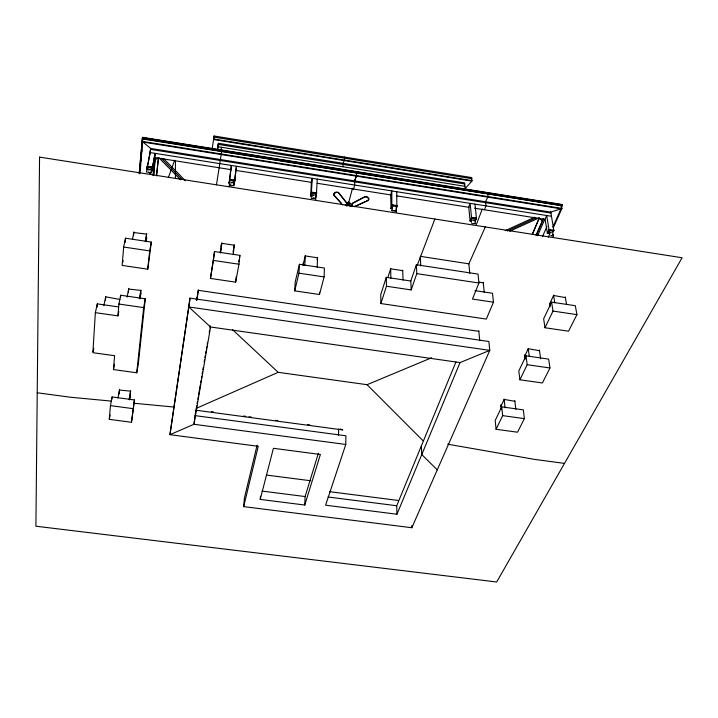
<?xml version="1.0" encoding="UTF-8"?>
<svg xmlns="http://www.w3.org/2000/svg" width="718" height="718" viewBox="0 0 718 718"><rect width="100%" height="100%" fill="white"/><g stroke="black" fill="none" stroke-linecap="round" stroke-linejoin="round"><path stroke-width="1.08" d="M175.425 178.226L175.425 160.491M356.469 172.194L356.46 175.587L354.701 180.918L356.308 176.134M356.559 172.832L356.568 171.593M354.692 180.065L354.674 185.038L353.588 189.04M347.027 205.725L348.984 205.519L350.931 206.524L351.883 205.51M243.671 506.63L258.247 446.3L169.942 434.686L188.771 306.954L489.775 350.375L460.032 362.581L396.937 514.232L325.595 505.203L345.78 444.46L345.879 435.799L195.063 415.623L193.968 424.284L169.942 434.686L190.028 298.123L488.859 341.499L489.775 350.375L411.836 527.73L243.671 506.63L244.38 498.175L257.089 445.232M345.753 204.531L346.623 205.869M344.55 157.054L344.505 160.096L343.007 163.309L342.944 166.756M338.51 435.53L338.627 429.086M324.114 276.924L324.392 268.047L299.433 264.305L295.197 281.986L294.703 290.853L319.483 294.506L324.114 276.924L298.957 273.172L299.433 264.305M319.483 294.506L319.555 292.289M317.185 267.186L317.553 257.313M316.046 195.888L315.776 196.84L315.857 194.704M316.396 194.416L317.257 179.096M260.454 496.228L260.23 499.405L304.764 505.032L305.105 496.551L318.388 453.237M311.325 193.618L312.249 178.297L311.352 182.166L310.714 196.05L312.267 196.535M303.077 265.391L303.184 263.201M304.8 265.328L305.276 255.464M95.368 312.671L92.864 352.691L114.602 355.697L113.444 369.573L136.743 372.777L138.287 364.035L145.26 298.787L120.687 295.233L118.91 304.037L117.923 315.875L95.368 312.671L97.298 303.876L118.623 306.927M97.083 307.214L97.298 303.876M105.465 300.133L105.699 296.821L119.996 299.487M146.804 169.304L146.732 170.301L150.672 148.59M152.189 168.595L155.052 153.347L151.956 171.126L152.036 170.121M109.289 419.348L110.437 405.625L112.107 396.946L134.446 399.953L131.484 422.283L109.289 419.348L110.114 415.022M123.675 247.028L122.141 265.418L147.755 269.196L151.327 242.083L125.497 238.205L123.675 247.028L149.703 250.905L147.755 269.196M111.927 399.064L112.107 396.946M120.507 297.387L120.687 295.233M125.138 242.531L125.497 238.205M119.107 394.002L119.466 390.071L130.577 391.139L129.877 398.014M128.378 292.19L128.666 289.067L140.872 290.404L140.019 298.697M133.539 235.612L133.817 232.551L146.616 234.122L145.898 241.176M139.247 173.083L142.478 137.632L561.934 204.783M139.211 173.882L142.541 137.326L561.88 204.468L562.104 205.716L561.207 207.726M139.911 169.825L140.414 164.323M140.611 162.115L141.114 156.614M141.32 154.406L141.823 148.904M142.119 145.601L142.541 137.326M140.216 167.743L140.414 165.535M140.916 160.033L141.123 157.834M141.626 152.324L141.823 150.125M552.788 234.732L552.851 234.041M553.596 236.087L552.905 233.924M140.064 173.173L142.756 138.852M149.335 158.104L149.882 152.521L551.451 216.28M150.08 153.832L150.52 149.371L550.903 213.058M150.152 154.029L150.699 148.446L142.918 142.065L561.027 208.821L561.952 208.408L561.485 205.842M151.956 171.126L152.36 167.114L147.118 166.289L146.948 167.77M153.078 175.102L154.873 157.574L231.349 169.69M153.266 175.38L155.061 157.942M153.472 175.641L153.832 172.132M154.173 168.82L154.567 165.005M154.917 161.658L155.303 157.789M153.634 175.398L155.465 157.646M238.977 264.224L239.911 255.375L214.529 251.56L210.464 278.44L235.648 282.147L238.977 264.224L213.399 260.41L214.529 251.56M156.479 175.856L158.472 157.682L156.596 175.524M131.484 422.283L134.446 399.953M136.743 372.777L143.672 307.6L145.26 298.787M235.648 282.147L236.231 276.618M233.242 254.585L234.337 244.748M234.651 181.564L236.5 166.28L235.836 170.202M234.4 183.063L234.221 184.041L235.71 171.27M220.65 252.7L221.844 242.864M229.248 182.255L229.078 183.234L231.411 165.472L229.5 180.756M220.202 252.96L220.74 248.59M221.009 246.4L221.27 244.21M221.009 150.601L221.458 147.289M220.534 158.705L216.477 184.813M221.647 151.471L220.417 159.549M221.844 150.026L221.629 151.615M197.01 299.684L198.347 289.866M217.491 149.999L218.407 143.286L464.591 182.857L465.165 188.852M471.852 181.124L213.596 139.543L214.099 136.007L471.717 177.579L471.852 181.124L465.273 188.52M190.028 298.123L188.771 306.954L210.545 326.995L460.032 362.581M217.518 149.479L217.94 146.723L464.923 186.321M212.097 149.353L214.099 136.007M196.337 299.864L196.669 297.701M196.391 299.72L196.732 297.53M196.624 300.151L196.956 297.396M196.75 300.295L198.285 290.332L478.843 331.312M210.464 278.44L213.399 260.41M229.078 183.234L229.733 179.294L234.885 180.101L234.221 184.041M217.312 149.882L218.407 143.286M220.282 252.332L221.79 243.33L234.283 245.215L233.745 248.213M195.063 415.623L195.996 410.149M196.364 407.959L196.741 405.769M197.109 403.579L197.477 401.389M197.854 399.199L198.222 397.009M198.599 394.819L200.277 384.965M200.645 382.775L201.022 380.585M201.39 378.395L201.767 376.205M202.135 374.015L202.503 371.825M202.88 369.635L203.248 367.445M204.181 361.971L204.558 359.781M204.926 357.591L205.303 355.401M205.671 353.211L206.048 351.021M206.416 348.831L206.793 346.641M207.161 344.452L207.529 342.262M209.207 332.407L209.584 330.217M209.952 328.036L210.329 325.846M210.545 326.995L193.968 424.284L345.78 444.46M129.096 399.441L130.631 390.843M129.545 399.854L130.308 395.564M233.036 252.197L233.386 250.205M140.683 295.143L141.078 292.962M149.703 250.905L151.327 242.083M471.322 223.19L471.421 222.652M139.31 298.823L140.925 290.108M238.735 261.702L239.13 259.593M239.516 257.484L239.911 255.375M117.985 397.951L119.601 389.353M145.233 241.383L146.678 233.754M145.951 241.822L146.777 237.461M113.444 369.573L114.512 364.116M155.061 156.596L155.447 154.621M155.205 158.05L154.873 159.755L158.355 158.014M127.104 297.064L128.809 288.349M146.939 169.242L148.213 162.887M148.644 160.769L149.488 156.533M117.923 315.875L118.802 311.477M132.426 239.462L133.961 231.833M122.742 262.483L123.146 260.517M93.098 351.596L93.807 348.311M103.832 305.599L105.699 296.821M315.776 196.84L316.701 192.98L311.621 192.182L310.714 196.05L310.984 195.09M294.703 290.853L298.957 273.172M303.113 264.762L305.249 255.931L317.536 257.789L317.042 259.745M391.849 206.281L391.804 190.934L390.664 194.722L391.041 208.66L392.593 209.135M396.839 207.062L396.74 191.715M260.23 499.405L273.405 448.301L320.39 454.476L304.764 505.032M391.849 210.724L391.992 210.194M348.481 203.266L352.484 188.34M351.587 204.684L352.269 203.526L364.95 196.911L366.71 196.858L368.648 198.437M346.848 203.499L346.498 204.298A2.468 1.876 0.5 0 1 345.726 204.899M471.107 218.739L471.52 217.339L470.128 203.365L468.755 207.089L470.119 221.072L471.663 221.548M476.016 219.511L476.429 218.119L474.984 204.136M396.471 211.963L396.408 210.006M396.39 208.507L396.022 209.441L397.198 205.644L392.199 204.863L391.041 208.66L391.409 207.726M368.693 199.721L368.837 199.245M333.583 194.416L335.791 192.433L338.322 192.603L346.722 202.889M386.275 277.336L386.464 286.231L411.181 289.919L410.804 281.016L386.275 277.336L380.737 294.667L380.89 303.552L486.319 319.088L493.481 302.197L492.494 293.276L474.921 290.637M387.864 277.489L390.646 268.828L402.726 270.65M380.89 303.552L386.464 286.231M548.552 230.918L549.019 229.536L546.676 215.517L545.079 219.178L547.385 233.197L548.92 233.673M553.39 231.681L553.856 230.299L550.598 211.263M410.804 281.016L416.377 264.736L478.035 274.096L478.933 283.018L472.462 299.056L493.481 302.197M417.194 265.445L434.866 219.035M411.181 289.919L416.799 273.639L416.377 264.736M311.109 198.069L311.289 197.54M168.344 177.687L174.618 160.267M475.478 220.929L475.02 221.835L476.429 218.119L471.52 217.339L470.119 221.072L470.577 220.157M487.8 194.192L487.782 192.603M476.016 225.47L482.325 208.902M315.767 199.317L315.723 197.342M484.462 209.764L485.951 205.878L485.503 201.875M396.937 514.232L396.722 505.75L455.921 362.007M532.253 234.239L539.263 217.994L532.352 234.589M536.032 235.172L543.068 219.026M536.373 235.262L543.652 218.568M537.594 235.737L544.774 219.313L474.562 208.202M542.449 236.662L546.954 226.466M485.305 226.933L468.881 263.838L420.308 256.335L420.802 265.902M549.315 233.503L547.385 233.197L549.019 229.536L553.856 230.299L552.627 233.045M560.973 206.488L561.88 204.468M548.372 237.146L549.728 234.113M552.896 227.032L561.027 208.821L550.742 212.124L150.699 148.446M553.264 227.812L561.952 208.408L142.227 141.365M146.266 172.221L146.687 171.315M500.904 406.244L504.162 399.396L514.878 401.317M524.67 356.245L528.26 348.697L539.496 350.743M501.702 406.855L495.187 420.533L496.084 429.283L517.534 432.209L524.391 418.63L523.296 409.852L501.702 406.855L502.654 415.632L496.084 429.283M526.007 355.841L518.809 370.937L519.913 379.786L542.395 382.972L549.97 367.975L548.651 359.108L526.007 355.841L527.174 364.708L519.913 379.786M551.586 302.143L543.643 318.819L544.98 327.74L568.548 331.213L576.913 314.637L575.324 305.706L551.586 302.143L553.004 311.074L544.98 327.74M150.556 172.338L150.879 171.665M549.62 303.741L553.596 295.484L565.371 297.602M485.485 201.731L488.078 196.606L487.684 193.196M229.733 183.844L229.221 186.195M233.601 185.388L234.077 184.526M547.385 233.197L547.933 232.309M314.987 198.123L315.39 197.477M315.417 198.222L315.947 197.369M395.923 210.85L396.507 210.015M474.804 223.19L475.289 222.571M229.383 185.827L230.46 185.163L232.767 185.522M352.197 204.89L352.071 205.411M368.397 200.116L354.934 206.407M348.05 203.724L348.813 203.759M147.854 169.87L150.035 169.771M150.107 172.984L151.067 172.446M230.514 182.857L232.677 182.749M229.904 185.765L232.497 185.648M311.72 198.563L313.883 198.006L315.642 199.173M472.211 223.72L475.442 223.576M505.23 230.657L534.668 217.204M507.384 230.999L535.816 218.012M509.762 231.232L539.164 217.814M549.521 232.838L550.544 232.381M549.952 233.018L551.442 232.668M196.041 408.461L278.18 372.328L367.06 384.695L431.635 357.752M354.378 206.748L367.966 200.645L368.828 198.724M148.132 169.152L150.403 169.511M147.495 172.158L148.689 172.096L150.627 173.307M312.851 195.036L314.008 194.982M313.093 195.386L313.892 195.35M312.86 198.249L313.811 198.204M393.608 210.751L394.792 210.697L396.462 211.846M393.742 210.93L394.685 210.886M472.947 220.184L474.095 220.139M473.099 220.516L473.889 220.489M473.341 223.415L474.284 223.37M551.056 235.441L553.354 235.935M551.119 235.612L552.851 235.881M552.402 230.307L553.856 230.299M474.939 218.119L476.429 218.119M395.654 205.644L397.198 205.644M315.112 192.971L316.701 192.98M233.26 180.092L234.885 180.101M150.69 167.097L152.36 167.114M111.478 401.12L70.445 397.233L37.219 392.782M133.665 403.22L173.594 407.007M328.018 497L396.722 505.75M261.944 491.067L305.105 496.551M266.504 475.065L310.741 480.764M329.688 491.686L398.409 500.482M211.46 411.71L213.677 412.006M243.528 416.018L245.744 416.314M249.056 416.763L251.273 417.059M275.595 420.326L277.812 420.622M307.663 424.634L309.88 424.93M195.179 410.113L342.791 429.929L340.063 428.924M564.501 463.397L534.38 459.358L447.754 444.2M110.437 405.625L132.929 408.632M502.654 415.632L524.391 418.63M118.91 304.037L143.672 307.6M527.174 364.708L549.97 367.975M553.004 311.074L576.913 314.637M478.942 282.156L483.259 282.811M416.799 273.639L478.933 283.018M235.755 170.381L311.738 182.417M317.248 183.287L390.987 194.964M396.489 195.834L469.069 207.331M205.33 148.007L207.52 148.357M276.969 159.468L279.176 159.827M474.454 191.078L476.653 191.428M478.861 191.787L481.069 192.137M532.747 200.412L534.946 200.762M142.281 138.547L562.104 205.716L142.729 138.996M213.946 137.102L471.825 178.683M213.677 139.023L472.031 180.631M218.263 144.381L464.699 183.97M542.566 221.063L539.371 218.353M549.019 229.536L550.553 230.02M471.52 217.339L473.063 217.823M392.199 204.863L393.751 205.348M311.621 192.182L313.183 192.666M229.733 179.294L231.295 179.778M147.118 166.289L148.698 166.782M148.689 172.311L150.233 173.28M232.013 182.094L233.09 182.498M232.65 329.75L278.18 372.328M437.271 469.859L421.762 454.557L421.376 445.896M367.06 384.695L422.992 440.699M158.759 157.637L180.568 179.787M163.623 158.579L185.415 180.774M161.29 158.211L182.345 179.626M341.149 203.059L333.628 194.632M342.612 204.917L333.834 195.287C332.649 192.729 337.038 190.988 338.708 192.684L346.839 203.32M391.911 210.212L392.566 210.993M368.828 198.976L367.32 196.858L364.95 196.66L352.278 203.275L351.596 205.106A2.468 1.876 -0.1 0 0 352.762 206.47M229.284 183.772L229.455 184.741M229.823 184.05L229.957 184.786M233.718 184.472L233.969 185.971M565.245 296.875L566.565 304.603M553.542 295.107L554.79 302.834M549.575 303.445L550.096 306.748M539.389 350.016L540.645 358.803M528.215 348.401L529.247 356.074M524.481 354.854L525.055 359.242M514.788 400.581L515.82 409.287M504.126 399.1L505.086 407.797M500.76 404.862L501.227 409.197M483.214 282.336L484.237 292.244M151.211 172.437L151.274 173.011M478.798 330.827L479.75 340.709M468.872 263.748L469.769 273.334M402.708 270.174L403.058 280.065M411.764 525.621L411.836 527.73M390.628 268.352L390.879 278.243M346.848 203.068L346.489 204.549A2.468 1.876 0.5 0 1 345.232 205.339M351.973 205.644A2.468 1.876 -0.1 0 1 351.596 204.854M347.036 203.741A1.409 1.068 0.3 0 1 349.199 203.077A1.409 1.068 0.3 0 1 349.19 204.854M346.875 202.943A1.723 1.31 0.3 0 1 349.19 202.359A1.723 1.31 0.3 0 1 349.953 204.118M349.702 204.406A1.723 1.31 0.3 0 1 349.37 204.621M347.279 204.513A1.723 1.31 0.3 0 1 346.982 204.253M349.469 204.244A1.409 1.068 0.3 0 1 349.19 204.424M347.153 203.05A1.409 1.068 0.3 0 1 349.828 203.472M346.408 205.824A2.019 1.535 0.3 0 1 348.795 204.63A2.019 1.535 0.3 0 1 350.375 206.443M147.926 168.057A1.894 1.436 13.3 0 1 150.538 167.931A1.894 1.436 13.3 0 1 151.022 169.995M230.46 181.035A1.858 1.427 8.1 0 1 231.223 180.622M232.174 180.577A1.858 1.427 8.1 0 1 233.781 182.273M311.953 195.278A1.84 1.409 2.6 0 1 311.872 194.551M312.285 193.896A1.84 1.409 2.6 0 1 315.498 195.117M548.884 232.497A1.84 1.31 -10.5 0 1 550.311 230.81A1.84 1.31 -10.5 0 1 552.456 231.654M471.538 220.345A1.831 1.346 -7 0 1 473.333 218.559A1.831 1.346 -7 0 1 475.056 220.193M392.378 207.906A1.831 1.382 -2.6 0 1 393.599 206.156A1.831 1.382 -2.6 0 1 395.878 207.035M39.562 157.116L35.9 526.213L496.685 581.993L682.1 257.753L39.562 157.116M315.606 195.35L315.579 195.987L315.606 195.35M347.943 204.181L348.876 204.325L347.943 204.181M233.88 182.507L233.799 183.144L233.88 182.507M151.426 169.556L151.31 170.193L151.426 169.556M548.866 231.995L548.974 232.65L548.866 231.995M471.457 219.834L471.52 220.48L471.457 219.834M392.234 207.385L392.252 208.032L392.234 207.385"/></g></svg>
